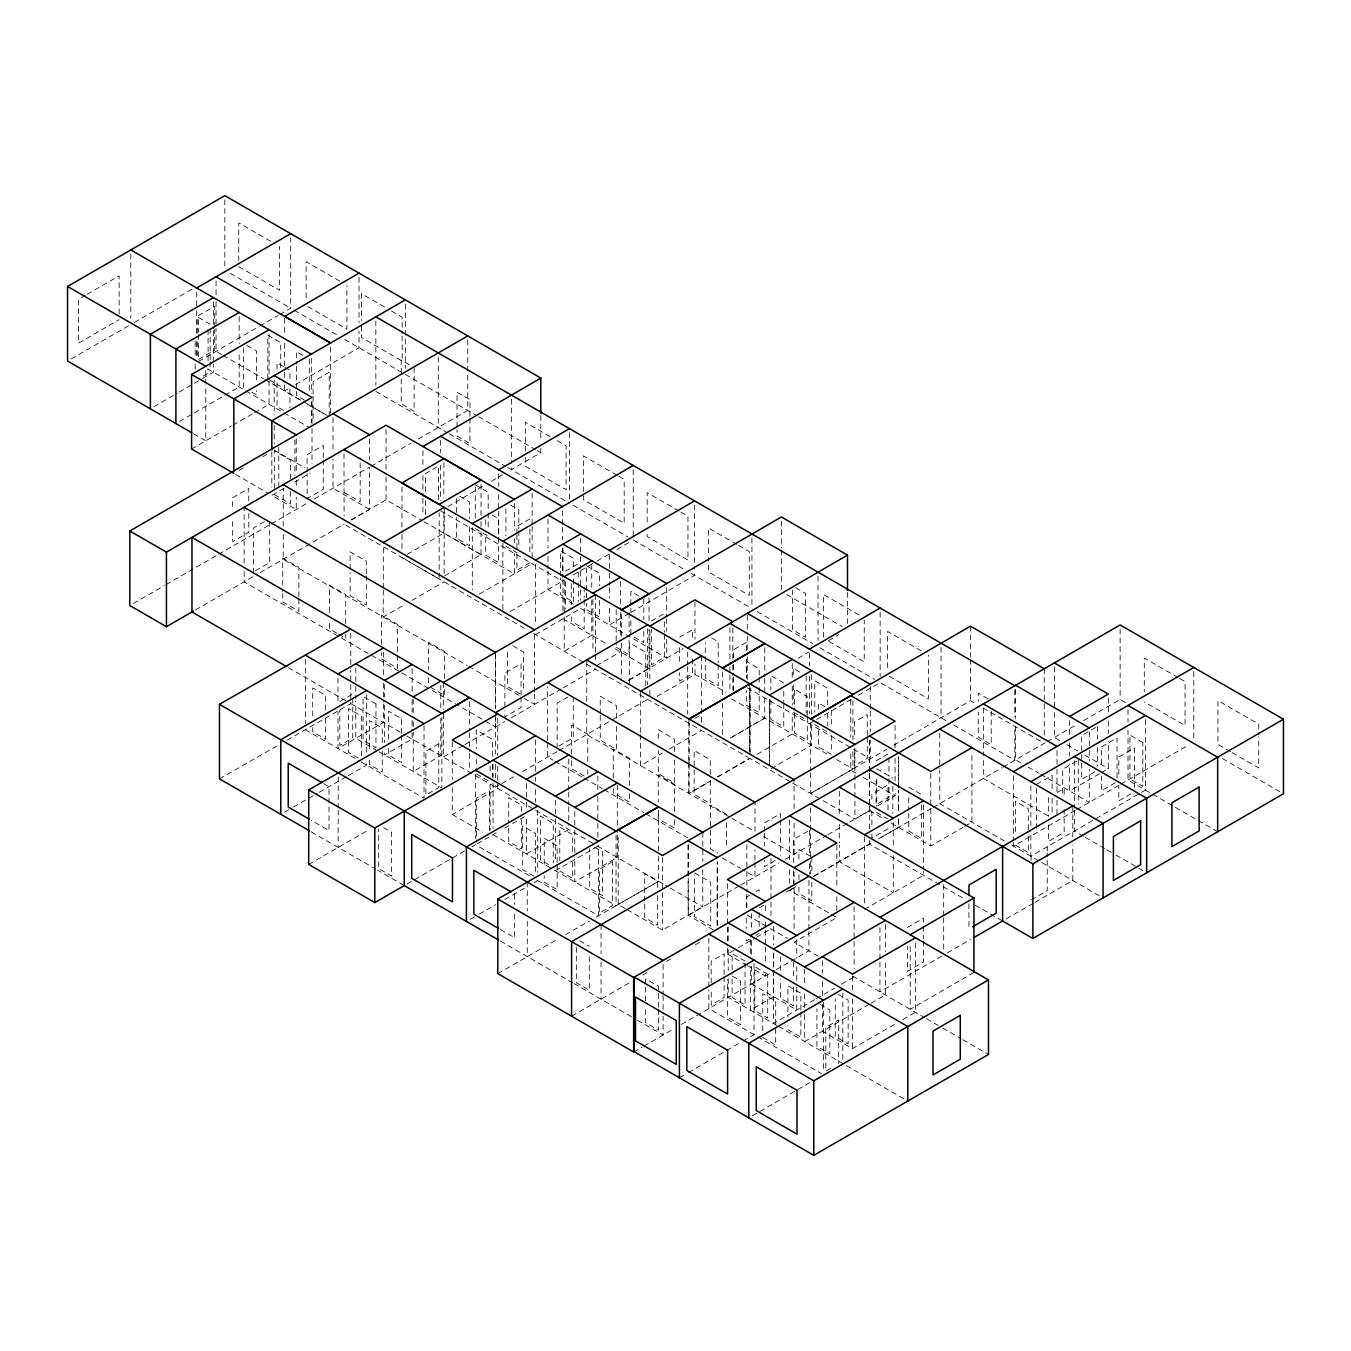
<?xml version="1.0" encoding="UTF-8"?>
<svg xmlns="http://www.w3.org/2000/svg" width="1351" height="1351" viewBox="0 0 1351 1351"><rect width="100%" height="100%" fill="white"/><g stroke="black" fill="none" stroke-linecap="round" stroke-linejoin="round"><path stroke-width="0.75" stroke-dasharray="5 3.75" d="M244.109 571.49L244.109 581.842L495.445 726.956L495.445 718.664M244.109 563.215L244.109 507.3M283.22 534.422L283.22 559.263L467.159 665.469M283.22 526.13L283.22 488.859M383.279 590.117L383.228 617.019L404.726 604.606M383.279 588.04L383.329 544.588M444.124 573.584L444.209 507.368M495.445 654.475L495.445 708.312L495.445 652.398M534.557 694.026L534.557 704.378L521.79 697.015M534.557 691.948L534.557 633.974M547.662 742.594L547.645 757.1L553.116 760.241M547.662 740.534L547.662 686.696M586.756 709.663L586.756 734.522L754.145 831.152M586.756 701.389L586.756 659.963M640.627 734.556L640.627 765.629L662.125 753.216M640.678 732.512L640.678 691.104M688.233 878.066L688.233 915.336L715.355 930.991M688.233 875.988L688.233 844.915M688.841 762.386L688.79 793.425L710.288 781.03M688.841 760.326L688.892 718.935M689.094 764.615L689.061 793.577L710.542 781.182M689.094 762.538L689.145 723.224M701.524 722.194L701.608 655.978M717.178 925.823L717.263 861.685L717.263 925.874M749.687 750.008L749.771 683.792M749.94 752.22L750.025 688.081M754.973 862.31L754.973 876.799L742.256 869.453M754.973 860.232L754.973 849.88M754.989 831.237L754.989 802.241M794.084 823.147L794.084 854.22L763.18 836.37M794.084 808.658L794.084 779.662M849.593 822.168L869.571 810.634L869.571 806.496M869.571 804.419L869.571 773.363M869.571 771.286L869.571 740.23M898.516 819.061L898.499 827.336L878.555 838.853L931.278 808.523M898.516 810.786L898.55 790.099L898.601 810.836M153.98 406.735L177.386 393.107M179.193 392.06L200.792 379.496M202.599 378.449L213.39 372.15L213.39 363.875M300.581 400.132L284.656 390.929L288.287 388.818M295.548 384.596L359.028 347.68L359.028 331.113M284.065 488.235L271.821 495.344L296.257 509.445L296.257 497.033M294.535 482.121L310.274 472.985M447.873 506.574L484.283 485.381M491.409 481.243L502.336 474.893M407.394 554.332L443.905 533.105L481.024 554.636L442.79 576.877M510.104 611.615L564.313 580.069M573.364 574.817L595.149 562.151M596.939 561.104L609.656 553.707M616.9 549.485L629.6 542.106M535.553 634.666L580.66 608.423M629.279 613.371L609.335 624.973L609.335 606.346M631.086 612.324L694.549 575.408L694.549 571.27M628.84 680.127L683.15 648.548M657.076 696.457L694.971 674.419L694.971 664.067M694.921 718.31L702.132 714.105M798.069 658.292L808.962 651.959M764.784 718.073L729.608 738.541L764.767 718.073L764.767 695.292M809.418 723.714L814.856 720.556M816.68 719.509L851.147 699.446M858.392 695.225L880.16 682.576L946.426 720.826M810.651 772.772L810.701 793.51L886.881 749.197M893.855 745.144L970.491 700.696L975.878 703.82M596.348 665.79L620.396 651.857L620.396 645.643M628.468 680.364L649.071 668.424L649.02 629.042M757.033 754.365L792.243 733.931L792.243 713.227M771.168 768.651L811.681 745.144L811.664 722.363M810.651 793.493L852.92 768.955L852.92 748.251M85.451 295.261L78.375 299.365L78.375 343.222L119.141 319.68M87.224 294.248L119.141 275.824L119.141 317.586M71.164 358.927L130.811 324.476M134.441 322.399L192.298 288.996M198.614 359.366L214.758 350.044L214.758 329.171M198.496 361.46L258.159 327.01M259.747 326.098L278.036 315.526M279.775 314.53L290.701 308.231L290.701 237.827M203.241 376.118L208.088 373.332L208.088 369.161M179.514 421.478L239.161 387.028L239.161 351.817M191.589 449.022L231.224 426.139M232.896 425.16L252.84 413.659M254.596 412.646L269.052 404.287L269.052 381.506M239.093 470.368L244.345 467.328M262.651 456.773L269.862 452.602M264.323 521.722L253.566 527.937L253.566 571.794M133.445 603.458L164.282 585.642M166.105 584.595L216.903 555.278M218.71 554.231L269.508 524.897M271.315 523.85L307.606 502.91M314.462 498.941L369.313 467.277M370.917 466.348L411.059 443.179M418.253 439.024L467.75 410.451L467.75 373.163M255.356 570.747L269.71 562.472L269.71 520.709M351.007 520.017L386.048 499.786L422.154 520.642M195.473 609.926L253.515 576.421M260.118 572.621L344.235 524.053M351.48 519.865L369.617 509.395L369.532 467.919M540.822 448.498L540.822 452.636L511.353 469.641L511.353 465.504M529.862 518.885L516.943 526.333L516.943 532.598M411.886 600.469L444.107 581.876M529.862 562.742L516.943 570.19L516.943 553.488M479.318 594.102L532.125 563.62M339.827 701.507L352.746 694.042M565.394 571.27L578.312 563.823M651.452 620.953L664.354 613.489M463.224 745.549L443.314 757.05L443.314 711.504M464.879 744.604L504.886 721.502M511.438 717.719L561.408 688.875M563.198 687.845L595.436 669.235M567.876 696.981L557.119 703.179L557.119 747.035M679.637 637.233L692.556 629.769L692.556 640.222M308.72 864.42L369.228 829.615M558.909 746.005L573.246 737.714L573.246 695.951M513.633 776.741L495.513 787.194L495.513 780.979M522.482 771.624L557.085 751.646M558.892 750.599L647.636 699.379M828.416 640.695L838.819 634.683M669.235 749.045L701.507 730.469M568.754 829.48L526.383 853.95L526.383 816.68M717.449 776.893L749.67 758.283L791.433 782.381M717.702 777.045L749.94 758.435M497.81 973.598L558.335 938.776M876.056 760.849L888.958 753.402M807.712 831.304L793.375 839.579L793.375 862.563M775.204 860.519L764.446 866.734L764.446 860.469M627.05 909.595L662.48 930.062L702.723 906.825M792.716 783.141L854.963 819.078L870.584 809.908M877.576 805.871L895.071 795.773L895.071 789.558M739.014 886.02L688.233 915.336L688.115 877.981M740.601 885.108L778.902 862.985M785.201 859.354L826.322 835.61M827.859 834.715L847.803 823.198M749.484 895.291L746.242 897.148L746.242 907.585M755.935 891.559L759.161 889.701L759.161 893.872M888.012 828.788L871.868 838.11L871.868 833.939M793.324 888.063L786.062 892.251L789.659 890.292L829.582 913.344M813.268 876.546L871.294 843.041M571.591 1016.188L632.032 981.299M642.806 975.067L650.27 970.761M666.415 961.439L673.676 957.251M695.478 944.67L702.74 940.482M759.363 907.788L764.7 904.697M791.399 889.279L796.651 886.256M814.214 876.107L869.554 844.172L964.867 899.192M933.102 807.476L1002.104 767.638M1003.067 767.081L1045.556 742.56M1047.312 741.53L1076.274 724.812M1083.586 720.59L1120.131 699.497L1125.518 702.604M1095.61 727.53L1081.712 735.552L1081.712 779.392L1095.61 771.37M749.484 939.148L746.242 941.005L746.242 936.834M755.935 935.416L759.161 933.558M727.412 947.862L727.412 954.076L736.498 948.824M738.305 947.777L754.652 938.337M756.476 937.29L770.999 928.914M1036.47 784.407L1052.091 775.39L1052.091 789.997M1076.578 761.255L1062.68 769.276L1062.68 796.414M891.272 823.164L930.788 845.979L962.993 827.386M964.783 826.339L971.943 822.219L971.943 751.798M1057.225 792.53L1064.166 788.528L1064.166 796.887M864.606 909.341L923.527 875.33L923.527 871.192M1099.528 773.718L1069.587 790.994L1069.587 764.075M1101.285 772.704L1108.327 768.635L1108.327 741.716M633.636 1052.007L642.299 1047.008M644.039 1046.012L674.267 1028.55M681.36 1024.463L774.427 970.727M776.234 969.68L789.204 962.182M791.01 961.152L808.928 950.8L808.928 930.096M1115.301 782.753L1101.403 790.774L1101.403 776.149M1075.261 810.448L1013.419 846.165L1013.419 842.011M1076.73 809.604L1118.932 785.252M1120.739 784.205L1188.39 745.144M1130.99 793.814L1118.831 800.822L1118.831 786.214M907.382 927.512L923.527 918.19L923.527 924.456M679.401 1077.777L686.68 1073.572M688.503 1072.508L724.913 1051.5M726.737 1050.436L741.311 1042.026M743.118 1040.979L754.044 1034.68L754.044 962.199M814.687 999.656L773.414 1023.484L773.414 973.801M816.46 998.642L834.411 988.273M841.572 984.153L854.119 976.891M1031.1 899.935L1047.228 890.63L1047.228 853.038M941.883 956.052L879.94 991.803L879.94 960.747M947.271 952.945L970.474 939.536M1006.208 918.916L1033.211 903.312M1035.018 902.282L1072.812 880.447L1072.812 845.253M869.217 1004.249L804.656 1041.537L804.656 1014.601M870.973 1003.236L885.361 994.944L885.361 959.734M973.953 972.467L910.202 1009.281L910.202 945.092M822.404 1004.35L822.404 1031.286L852.498 1048.646L895.662 1023.737M902.856 1019.583L915.454 1012.304L915.454 941.9M830.629 1068.405L825.799 1071.208L825.799 1027.351L838.701 1019.887L838.701 1063.744M752.423 1115.757L810.701 1082.1M555.379 870.686L597.868 846.283M554.552 870.213L616.039 905.71L658.528 881.308L658.528 856.466M219.47 778.868L277.918 745.38M287.054 740.145L350.77 703.635L350.77 670.501M284.453 812.187L291.765 807.999M293.589 806.952L317.333 793.358M319.157 792.311L346.565 776.605M348.389 775.558L366.661 765.088L366.661 760.951M452.281 787.599L452.281 814.518L497.742 788.477L497.742 765.696M464.575 851.012L404.27 885.58L377.469 870.095M471.854 846.841L475.552 844.73L530.386 876.377M477.291 843.733L491.291 835.712M491.95 835.323L497.404 832.199M504.666 828.045L511.945 823.874M512.536 823.536L526.721 815.413M470.064 919.355L477.376 915.167M479.2 914.12L495.648 904.697M504.784 899.462L526.721 886.881M534.033 882.693L537.681 880.599M565.461 934.706L589.408 920.977M596.365 916.991L658.579 881.342M1177.988 677.493L1144.297 658.055L1144.297 691.459M1179.761 678.523L1185.063 681.596L1185.063 725.436L1144.297 701.912M1230.373 751.595L1217.96 744.435L1217.96 700.578L1258.744 724.119L1258.744 734.556M1232.146 752.625L1258.744 767.976L1258.744 736.65M1222.486 758.587L1279.87 791.72M270.69 241.272L238.789 222.847L238.789 260.439M339.81 281.177L306.12 261.722L306.12 301.408M384.444 306.947L361.392 293.64L361.392 320.795M391.537 311.034L402.176 317.181L402.176 333.883M550.127 436.626L525.319 422.289L525.319 451.521M557.22 440.713L566.086 445.83L566.086 489.687L525.319 466.146L525.319 453.615M617.103 475.282L583.412 455.844L583.412 491.342M618.876 476.312L624.179 479.385L624.179 523.225L583.412 499.701L583.412 493.436M679.08 511.066L647.163 492.642L647.163 523.968M680.853 512.097L687.946 516.183L687.946 560.04L647.163 536.499L647.163 532.328M736.869 544.436L708.498 528.055L708.498 555.21M738.642 545.449L749.281 551.596L749.281 595.453L708.498 571.912L708.498 557.288M858.915 614.908L823.468 594.44L823.468 638.28M921.281 650.912L887.607 631.457L887.607 671.143M409.302 364.669L401.23 360.025L401.23 376.726M795.671 587.753L805.365 593.342L805.365 637.182L792.446 629.735L792.446 590.066M987.969 698.754L978.276 693.164L978.276 701.524M238.789 266.704L279.556 290.245L279.556 246.389M307.893 306.609L346.903 329.12L346.903 285.264M1059.758 740.584L1054.354 737.477L1054.354 710.542M1066.952 744.739L1077.743 750.97M1084.937 755.125L1108.327 768.635M1217.673 831.76L1128.017 780L1128.017 730.3M230.177 273.29L290.701 308.231M294.298 310.308L337.446 335.217M344.64 339.371L403.51 373.383M405.317 374.396L476.886 415.72M478.71 416.767L535.334 449.461M537.174 450.525L540.822 452.636M786.755 594.626L842.129 626.594M983.089 707.975L1042.465 742.256M828.788 641.353L864.235 661.821L864.235 620.058M889.38 676.327L928.373 698.855L928.373 654.999M1021.018 762.943L1015.614 759.836L1015.614 726.703M1028.195 767.098L1039.003 773.329M1040.777 774.359L1089.278 802.359L1089.278 769.226M375.848 391.402L447.417 432.725M449.241 433.772L505.882 466.483M507.706 467.53L569.463 503.18M573.111 505.291L627.759 536.837M633.214 539.995L683.724 569.159M690.952 573.331L750.143 607.494M757.286 611.631L812.66 643.6M819.854 647.754L874.688 679.401M953.62 724.98L1014.804 760.309L1014.804 727.176M302.86 355.397L296.393 351.665L296.393 364.196M210.165 324.24L197.263 316.793L197.263 333.494M246.878 345.451L256.572 351.04L256.572 382.367M283.49 366.577L277.039 362.845L277.039 369.11M285.095 367.506L289.941 370.309L289.941 380.746M475.265 484.756L488.184 492.22L488.184 510.999M510.729 505.223L518.801 509.884L518.801 528.68M799.691 672.055L793.24 668.34L793.24 676.682M1048.021 815.818L983.342 778.463L983.342 757.759M1083.451 836.269L1074.433 831.068L1074.433 810.347M1085.258 837.316L1105.118 848.783M1106.925 849.83L1114.153 854.001M1115.96 855.048L1143.047 870.686M269.423 379.952L280.721 386.47M304.465 400.183L296.393 395.522L296.393 391.351M221.513 354.469L216.059 351.328L216.059 328.546M223.27 355.499L263.361 378.635M264.796 379.462L301.56 400.69M303.384 401.737L325.203 414.352M586.587 565.799L599.489 573.246L599.489 585.777M638.955 596.027L630.883 591.366L630.883 605.991M711.724 638.044L718.192 641.776L718.192 662.665M783.766 682.998L770.864 675.534L770.864 690.158M824.87 706.725L818.419 702.993L818.419 715.523M459.847 496.357L469.54 501.947L469.54 518.649M492.169 515.018L498.62 518.75L498.62 535.452M251.725 392.094L256.572 394.88L256.572 390.709M283.49 410.434L277.039 406.702L277.039 379.563M207.598 368.806L244.43 390.067M245.798 390.861L282.19 411.869M284.014 412.933L309.531 427.659M475.265 528.613L488.184 536.06M505.899 546.294L517.197 552.812M793.24 712.18L798.086 714.983M799.691 715.912L804.537 718.715M814.788 724.626L827.707 732.09M440.612 510.796L562.472 581.15M747.272 687.845L870.28 758.857L870.28 740.213M1015.395 845.101L1028.314 852.565L1028.314 831.676M1004.435 840.981L939.756 803.625L939.756 770.492M1011.578 845.084L1101.301 896.895M876.715 768.719L892.842 778.041M908.767 787.211L921.669 794.675M634.109 637.098L643.802 642.688L643.802 630.157M573.415 604.235L547.999 589.56L547.999 570.933M580.474 608.305L666.719 658.106L666.719 639.462M694.971 674.419L725.605 692.1M831.321 754.297L818.419 746.85L818.419 728.054M731.651 698.957L829.598 755.496M836.641 759.566L852.92 768.955M423.961 521.689L514.359 573.871L514.359 553.167M856.095 773.262L850.775 770.205L850.775 751.561M863.188 777.365L895.071 795.773M616.191 647.23L629.093 654.695L629.093 640.07M274.185 450.119L304.819 467.801M562.979 618.707L607.866 644.63M614.958 648.733L649.071 668.424M344.049 492.423L360.177 501.745L360.177 457.888M369.617 509.395L333.005 488.235L333.005 459.256M876.715 812.576L887.472 818.774M869.453 810.566L884.027 818.993M193.48 433.705L205.791 440.814L205.791 384.9M345.805 525.117L526.485 629.431M533.442 633.45L748.268 757.472M274.304 494.584L290.448 503.906L290.448 491.376M235.631 474.454L268.207 493.25M975.27 905.204L1002.611 920.994M512.806 645.778L523.58 651.993L523.58 691.661M810.228 856.129L798.931 849.61L798.931 862.141M519.983 693.772L507.436 686.528L507.436 648.936M726.635 814.383L710.491 805.061L710.491 848.918L717.668 853.055M468.915 666.482L519.983 695.968M831.405 914.391L836.843 917.549L794.084 942.238L817.963 956.018M336.737 633.129L329.56 628.992L329.56 620.633M338.527 634.159L345.704 638.314L345.704 634.126M430.277 687.135L444.614 695.41L444.614 687.068M584.206 775.998L571.642 768.753L571.642 760.41M554.923 761.305L582.213 777.045M584.02 778.092L602.208 788.596M604.032 789.643L644.039 812.745M645.862 813.792L687.693 837.941M722.245 857.902L740.432 868.389M694.6 872.966L710.744 882.287L710.744 926.127L694.6 916.805L694.6 875.043M746.883 914.982L767.554 926.921M770.475 928.61L787.245 938.286M852.532 975.979L924.574 1017.573M926.414 1018.637L941.005 1027.064M942.846 1028.128L961.101 1038.666M962.925 1039.713L988.493 1054.472M476.261 773.887L488.809 781.131M288.506 667.681L348.609 702.385M350.416 703.432L405.064 734.978M406.735 735.94L533.713 809.249M535.52 810.296L595.538 844.949M597.362 845.996L668.289 886.948M670.113 887.995L702.841 906.893L702.723 869.554M594.558 847.263L602.63 851.924L602.63 895.781L589.728 888.333L589.728 848.648M838.447 994.488L848.141 1000.095L848.141 1043.935L835.222 1036.487L835.222 998.896M745.043 961.068L732.124 953.603L732.124 974.493M820.141 1004.418L829.835 1010.024L829.835 1053.864L816.916 1046.417L816.916 1008.825M377.385 750.784L355.803 738.322L355.803 701.051M379.107 751.781L441.861 788.005L441.861 717.601M727.412 954.076L745.482 964.496M747.289 965.543L765.341 975.962L765.341 971.825M548.438 864.488L540.366 859.827L540.366 815.97L553.268 823.435L553.268 863.103M559.787 871.04L572.689 878.488L572.689 859.692M625.277 908.581L618.201 904.478L618.201 834.074M493.047 834.698L551.748 868.592M358.285 758.063L348.609 752.473L348.609 708.616L361.511 716.064L361.511 755.749M305.326 729.675L359.501 760.951M361.241 761.964L424.028 798.221L424.028 725.74M452.281 814.518L482.915 832.216M732.411 976.131L740.483 980.792L740.483 1024.649L727.564 1017.185L727.564 979.61M533.966 876.259L522.668 869.74L522.668 825.883L535.587 833.347L535.587 873.016M537.056 880.227L598.544 915.742L598.544 845.338M776.893 1025.493L728.223 997.393L728.223 978.766M778.632 1026.49L844.459 1064.504M846.266 1065.551L907.788 1101.065M323.683 783.648L329.002 786.721L329.002 830.561L311.27 820.327M762.791 1037.517L775.694 1044.982L775.694 1026.186M754.331 1034.832L708.853 1008.589L708.853 989.945M757.708 1036.791L821.628 1073.69M383.532 827.555L391.604 832.216L391.604 876.073L378.702 868.609L378.702 828.94M579.562 940.735L589.256 946.325M500.427 929.539L514.613 937.729L514.613 912.668M311.27 831.878L375.696 869.065M500.427 941.09L572.25 982.565M574.057 983.596L635.713 1019.194M637.554 1020.258L663.088 1035.001L663.088 1016.374M307.656 404.219L328.884 416.48M402.007 557.473L439.143 579.005L439.143 512.738M1193.794 671.616L1193.794 739.96M1145.445 719.644L1145.445 790.065L1030.847 856.213L1030.847 833.449M1134.452 787.633L1134.452 747.947L1118.831 756.982L1118.831 777.855M1128.017 709.596L1128.017 722.008M1120.131 629.093L1120.131 699.497M1117.041 777.568L1117.041 737.882L1101.403 746.917L1101.403 767.79M1108.327 698.231L1108.327 712.72M1108.327 720.995L1108.327 733.424M1097.35 726.517L1097.35 739.048M1097.35 747.407L1097.35 766.203M1089.278 731.955L1089.278 748.522M1089.278 750.599L1089.278 760.951M1078.301 760.241L1078.301 804.098M1074.433 760.647L1074.433 808.286M1072.812 805.905L1072.812 836.961M1069.587 720.59L1069.587 735.079M1069.587 743.371L1069.587 755.783M1064.166 809.418L1064.166 832.385L1048.545 841.403L1048.545 824.701M1057.006 750.599L1057.006 767.165M1057.006 769.226L1057.006 792.007M1057.006 800.299L1057.006 816.865M1054.354 667.056L1054.354 708.481M1052.091 798.357L1052.091 812.964M1048.545 797.546L1048.545 816.342M1047.228 846.773L1047.228 850.944M1044.272 668.745L1044.272 737.089M1036.47 788.579L1036.47 828.264M1031.1 856.095L1031.1 860.266M1030.847 785.809L1030.847 831.372M1028.314 829.598L1028.314 808.709L1015.395 801.261L1015.395 834.665M1015.614 689.432L1015.614 718.411M1014.804 689.888L1014.804 716.824M1013.419 775.761L1013.419 839.95M991.195 711.065L991.195 744.469L978.276 737.021L978.276 711.96M983.342 708.059L983.342 755.699M970.491 626.155L970.491 657.211M970.491 659.288L970.491 700.696M968.937 903.819L968.937 928.88M943.69 884.601L943.69 915.657M943.69 917.734L943.69 950.868M941.022 647.298L941.022 717.702M939.756 733.221L939.756 768.432M930.788 773.498L930.788 806.631M930.788 808.709L930.788 845.979M923.527 804.926L923.527 869.115M923.527 926.55L923.527 939.08M923.527 941.174L923.527 962.047L907.382 971.369L907.382 946.308M921.669 805.112L921.669 838.532L908.767 831.068L908.767 812.272M908.767 797.664L908.767 810.195M898.601 819.111L898.601 827.403M895.071 725.369L895.071 748.15M895.071 758.502L895.071 781.283M893.264 822.387L893.264 847.246M893.264 855.521L893.264 892.808L839.292 861.634L839.292 845.067M892.842 786.383L892.842 813.538M888.958 757.573L888.958 776.369M888.958 778.463L888.958 797.242L876.056 804.706L876.056 777.551M888.012 810.009L888.012 784.948L871.868 794.253L871.868 802.612M885.361 924.523L885.361 951.442M880.16 612.155L880.16 676.361M879.94 927.613L879.94 958.67M876.715 779.155L876.715 806.311M871.868 810.972L871.868 825.579M870.28 686.376L870.28 709.157M870.28 711.234L870.28 731.938M869.453 740.162L869.453 771.218M869.453 773.296L869.554 804.824M869.453 806.429L869.554 829.666M869.554 840.018L869.554 844.172M867.291 735.417L867.291 714.544L854.372 721.991L854.372 738.71M867.291 737.511L867.291 758.401L854.372 765.848L854.372 749.146M864.606 836.86L864.606 905.204M854.845 748.589L854.963 819.078M854.119 906.487L854.119 939.62M854.119 941.698L854.119 968.616M852.92 700.629L852.92 739.976M852.498 976.182L852.498 990.671M852.498 998.946L852.498 1048.646M850.775 699.784L850.775 737.072M847.482 592.413L847.482 623.47M842.821 993.154L842.821 1061.498M839.292 791.23L839.292 816.088M839.292 824.363L839.292 843.007M836.843 845.067L836.843 888.553M836.843 896.828L836.843 913.394M831.321 710.457L831.321 727.159M831.321 735.518L831.321 752.22M827.707 704.935L827.707 688.233L814.788 680.769L814.788 712.095M827.707 713.294L827.707 725.825M823.451 1002.273L823.451 1070.6M822.404 960.865L822.404 973.294M822.404 981.586L822.404 996.075M818.03 576.286L818.03 640.475M811.664 674.74L811.681 714.088M811.85 857.058L811.85 873.759M811.85 882.119L811.85 900.914L798.931 893.467L798.931 885.108M810.651 723.072L810.701 770.729M810.634 807.78L810.634 859.54M810.634 861.617L810.634 874.029M809.418 653.31L809.418 665.739M809.418 676.091L809.418 713.362M809.502 830.274L809.502 855.318M809.502 863.677L809.502 874.114M808.928 880.396L808.928 928.036M807.29 715.371L807.29 696.576L794.371 689.111L794.371 710.001M807.29 717.449L807.29 740.432L794.371 732.968L794.371 712.095M806.159 675.787L806.159 713.379M804.656 969.055L804.656 985.622M804.656 993.897L804.656 1012.541M800.856 1009.991L800.856 993.289L787.937 985.842L787.937 1017.151M800.856 1012.085L800.856 1037.146L787.937 1029.682L787.937 1025.51M798.931 874.671L798.931 883.014M796.769 939.604L796.769 958.247M796.769 966.522L796.769 985.166M796.769 987.226L796.769 1010.008L751.578 983.916L751.578 965.289M794.084 871.834L794.084 886.324M794.084 888.401L794.084 929.809M793.375 870.905L793.375 883.436M793.594 962.064L793.594 978.783M793.594 987.125L793.594 1005.921L780.675 998.473L780.675 979.678M793.24 685.041L793.24 703.837M792.243 663.527L792.243 678.016M792.243 686.308L792.243 704.952M789.659 819.888L789.659 861.296M789.659 869.588L789.659 884.078M783.766 691.357L783.766 701.794M783.766 703.871L783.766 726.855L770.864 719.391L770.864 698.518M781.385 521.114L781.385 548.033M781.385 550.11L781.385 589.458M780.675 956.711L780.675 971.318M780.574 817.743L780.574 813.572L764.446 822.877L764.446 831.237M780.574 819.837L780.574 855.335M775.694 1024.092L775.694 1001.125L762.791 993.677L762.791 1035.44M773.684 926.279L773.684 944.923M773.684 953.198L773.684 996.683L750.329 1010.16L750.329 966.674M773.414 953.08L773.414 971.724M770.999 858.51L770.999 899.918M770.999 901.995L770.999 916.485M765.341 905.558L765.341 913.85M765.341 922.125L765.341 928.34M765.341 930.417L765.341 944.906M765.341 946.983L765.341 963.55M764.767 647.669L764.784 676.665M764.767 678.726L764.784 693.232M764.446 833.331L764.446 845.861M759.211 675.078L759.211 668.813L746.309 661.365L746.309 678.067M759.211 677.172L759.211 685.531M759.211 687.608L759.211 712.669L746.309 705.222L746.309 690.597M759.161 912.668L759.161 927.293M751.933 538.12L751.933 606.464M751.578 913.512L751.578 930.079M751.578 940.431L751.578 954.921M750.329 939.756L750.329 954.262M749.974 688.047L749.974 752.254M747.272 615.364L747.272 634.007M747.272 636.068L747.272 654.711M747.272 656.789L747.272 679.57M746.883 844.578L746.883 869.436M746.883 871.496L746.883 892.2M746.883 894.278L746.883 908.767M746.411 650.658L746.411 642.299L733.509 649.747L733.509 662.277M746.411 659.001L746.411 677.797M746.242 918.038L746.242 928.475M745.043 963.145L745.043 1004.908L732.124 997.46L732.124 976.57M733.509 664.371L733.509 674.808M733.509 676.902L733.509 693.603M732.816 627.928L732.816 663.138M732.816 665.199L732.816 675.551M732.816 677.628L732.816 690.057M729.912 627.539L729.912 664.81M729.912 666.887L729.912 673.102M729.912 675.162L729.912 689.669M728.223 926.989L728.223 941.495M728.223 949.77L728.223 970.474M727.412 883.655L727.412 925.08M727.412 927.141L727.412 945.784M726.635 822.742L726.635 847.803M724.102 974.611L724.102 953.738L711.2 961.186L711.2 986.247M724.102 976.705L724.102 997.578L711.2 1005.043L711.2 988.341M722.515 672.19L722.565 695.005M722.515 703.246L722.565 738.49M718.192 664.743L718.192 685.632L705.273 678.168L705.273 642.671M710.271 774.393L710.271 759.786L694.144 750.464L694.144 794.32L710.271 803.642L710.271 776.487M708.853 938.168L708.853 987.868M702.841 832.351L702.841 861.347M694.971 601.938L694.971 639.209M694.549 505.004L694.549 569.193M692.556 659.001L692.556 673.625L679.637 681.073L679.637 672.73M688.115 844.848L688.115 875.921M687.693 652.094L687.693 664.523M687.693 666.583L687.693 714.223M679.637 647.669L679.637 664.371M674.453 751.629L674.453 739.098L658.309 729.776L658.309 742.307M674.453 759.971L674.453 782.955L658.309 773.633L658.309 750.666M674.369 811.36L674.369 784.205L658.224 774.9L658.224 802.038M674.369 819.719L674.369 828.062L658.224 818.74L658.224 810.397M666.719 587.702L666.719 616.681M666.719 618.758L666.719 631.187M664.354 621.848L664.354 632.285M664.354 634.379L664.354 657.346L651.452 664.81L651.452 629.296M663.088 964.597L663.088 993.593M663.088 995.653L663.088 1014.297M662.48 857.581L662.48 930.062M658.528 810.904L658.579 854.423M658.461 1007.17L658.461 986.281L645.558 978.833L645.558 985.099M658.461 1009.265L658.461 1030.138L645.558 1022.69L645.558 1005.971M657.633 887.472L657.633 881.207L644.714 873.759L644.714 900.897M657.633 895.831L657.633 925.063L644.714 917.599L644.714 902.992M649.848 630.241L649.848 682.019M649.848 690.293L649.848 696.508M649.02 597.986L649.071 620.801M647.636 628.958L647.636 684.873M645.795 685.683L645.795 652.263L629.65 642.941L629.65 684.704M645.558 987.193L645.558 1003.894M643.802 598.831L643.802 619.704M633.214 469.591L633.214 537.918M630.883 608.085L630.883 612.256M630.883 620.616L630.883 635.223M629.363 785.387L629.363 758.232L613.236 748.91L613.236 778.142M629.363 793.729L629.363 802.089L613.236 792.767L613.236 788.596M629.093 612.932L629.093 631.728M621.612 613.928L621.612 640.864M621.612 642.924L621.612 678.134M620.396 581.454L620.396 610.449M620.396 612.51L620.396 637.368M617.289 785.015L617.289 832.655M617.289 834.715L617.289 857.497L574.8 881.899L574.8 857.058M616.394 718.107L616.394 705.577L600.249 696.255L600.249 712.973M616.394 726.466L616.394 749.433L600.249 740.112L600.249 715.051M616.191 609.656L616.191 645.153M616.039 835.306L616.039 905.71M609.335 554.569L609.335 571.135M609.335 573.212L609.335 585.625M609.335 587.702L609.335 598.054M601.043 924.641L601.043 953.62M601.043 961.912L601.043 999.183M599.489 600.401L599.489 617.103L586.587 609.656L586.587 603.39M597.868 775.879L597.868 794.523M597.868 796.583L597.868 821.442M597.868 823.502L597.868 842.146M595.436 594.676L595.436 652.668M595.436 654.728L595.436 660.943M592.92 599.439L592.92 651.216M591.755 564.921L591.755 589.762M591.755 600.114L591.755 635.325L564.228 651.216L564.228 613.945M589.256 956.761L589.256 990.182L576.337 982.717L576.337 947.22M587.786 761.373L587.786 734.218L571.642 724.913L571.642 758.316M587.786 769.715L587.786 773.903M586.587 567.876L586.587 590.86M586.587 592.937L586.587 601.296M584.189 587.01L584.189 597.446M584.189 599.523L584.189 628.772L571.27 621.308L571.27 612.966M580.66 538.019L580.66 554.585M580.66 556.663L580.66 569.075M580.66 571.152L580.66 587.719M580.66 589.796L580.66 600.148M578.312 572.165L578.312 580.525M578.312 582.619L578.312 601.398M574.8 811.495L574.8 828.062M574.8 830.139L574.8 854.98M573.466 566.576L573.466 558.216L560.547 550.769L560.547 575.83M573.466 579.106L573.466 602.073L560.547 594.626L560.547 577.907M572.689 851.35L572.689 834.631L559.787 827.184L559.787 860.587M571.27 583.716L571.27 604.606M569.463 432.776L569.463 499.043M568.754 759.076L568.754 790.132M568.754 792.21L568.754 804.639M568.754 806.699L568.754 825.343M565.394 581.707L565.394 608.862M564.228 580.812L564.228 611.868M562.979 548.303L562.979 577.299M562.979 579.376L562.979 614.57M562.472 510.746L562.472 525.235M562.472 527.312L562.472 539.725M562.472 548.016L562.472 577.012M557.152 862.512L557.152 845.794L544.25 838.346L544.25 867.578M557.152 864.589L557.152 889.65L544.25 882.203L544.25 875.938M555.379 800.282L555.379 816.848M555.379 818.926L555.379 862.411M547.999 519.156L547.999 548.151M547.999 556.426L547.999 568.855M540.822 415.365L540.822 440.206M537.681 810.195L537.681 872.324M535.553 564.262L535.553 624.314M535.57 739.926L535.57 775.119M535.57 777.197L535.57 781.334M535.57 789.626L535.57 802.038M532.125 493.216L532.125 524.272M532.125 526.35L532.125 559.483M529.862 529.322L529.862 552.289M527.262 882.034L527.262 911.03M527.262 921.382L527.262 956.592M526.383 783.546L526.383 800.113M526.383 802.173L526.383 808.388M521.655 811.444L521.655 805.179L508.753 797.715L508.753 822.776M521.655 819.787L521.655 849.036L508.753 841.572L508.753 824.87M521.047 695.056L521.047 663.729L504.902 673.051L504.902 708.549M521.047 697.133L521.047 707.569L504.902 716.891L504.902 710.626M518.801 530.774L518.801 547.476M516.943 534.692L516.943 551.394M514.613 893.872L514.613 904.326M514.359 503.467L514.359 530.386M514.359 538.677L514.359 542.815M511.353 399.237L511.353 463.427M505.899 508.702L505.899 535.84M502.893 543.322L502.893 611.665M498.722 473.931L498.722 486.36M498.722 494.635L498.722 509.141M498.722 511.202L498.722 540.197M498.62 537.529L498.62 562.59L485.718 555.143L485.718 536.347M497.742 718.073L497.742 755.344M495.513 714.713L495.513 754.061M495.513 764.413L495.513 778.919M493.047 764.294L493.047 780.861M493.047 782.938L493.047 828.484M492.406 756.07L492.406 739.352L476.261 730.047L476.261 748.826M492.406 764.413L492.406 776.943M490.126 765.966L490.126 774.241M490.126 784.61L490.126 830.156M489.366 830.443L489.366 790.774L476.464 798.221L476.464 842.078M488.184 513.093L488.184 529.795M485.718 519.645L485.718 525.911M481.024 484.215L481.024 519.426M481.024 521.503L481.024 529.778M481.024 531.855L481.024 554.636M476.261 759.279L476.261 771.809M475.552 774.326L475.552 838.515M475.265 486.85L475.265 518.176M472.31 527.751L472.31 589.863M469.945 416.378L469.945 399.676L457.026 392.229L457.026 427.727M469.945 418.472L469.945 443.533L457.026 436.086L457.026 429.821M469.54 527.008L469.54 545.804L456.621 538.34L456.621 517.467M469.489 701.76L469.489 730.756M469.489 732.833L469.489 751.46M469.489 753.537L469.489 768.027M467.75 340.03L467.75 371.103M456.621 498.671L456.621 515.373M452.281 742.037L452.281 779.324M444.614 678.709L444.614 651.57L428.47 642.249L428.47 669.387M443.905 462.701L443.82 497.945M443.905 512.401L443.82 533.155M443.314 682.508L443.314 709.427M440.798 685.193L440.798 710.052M440.798 718.327L440.798 755.614L413.22 771.472L413.22 732.124M440.612 440.392L440.612 452.805M440.612 465.234L440.612 500.444M438.416 499.498L438.416 466.095L425.514 473.542L425.514 492.338M438.281 357.052L438.281 427.456M428.47 677.746L428.47 686.105M425.514 500.697L425.514 517.399M422.931 450.677L422.931 467.243M422.931 475.518L422.931 496.239M422.931 498.299L422.931 514.866M414.149 367.472L414.149 411.329L401.23 403.865L401.23 378.804M413.22 698.991L413.22 713.48M413.22 721.772L413.22 730.047M412.106 668.644L412.106 691.408M412.106 699.7L412.106 712.129M412.106 720.404L412.106 730.756M412.106 732.833L412.106 739.048L384.579 754.939L384.579 750.784M405.317 303.992L405.3 368.198M402.176 335.977L402.176 361.038L361.392 337.497L361.392 322.872M402.007 487.069L401.939 532.666M402.007 534.692L401.939 551.309M401.534 733.289L401.534 718.681L388.632 711.217L388.632 744.637M401.534 735.383L401.534 762.538L388.632 755.074L388.632 746.715M386.048 429.382L386.048 474.944M386.048 477.004L386.048 499.786M384.579 684.518L384.579 696.947M384.579 705.239L384.579 742.51M383.431 652.077L383.431 674.858M383.431 683.15L383.431 701.777M383.431 703.854L383.431 722.498L337.986 748.538L337.986 711.268M382.249 742.662L382.249 728.037L369.33 720.59L369.33 751.916M382.249 751.004L382.249 771.894L369.33 764.446L369.33 760.258M381.489 644.343L381.489 615.11L397.633 624.432L397.633 668.289L381.489 658.967L381.489 652.702M375.848 320.998L375.848 385.204M369.532 438.923L369.617 459.695M366.661 694.684L366.661 752.659M366.29 573.719L366.29 561.189L350.145 551.867L350.145 570.662M366.29 575.796L366.29 605.045L350.145 595.723L350.145 572.756M359.028 277.259L359.028 322.821M355.803 667.918L355.803 684.484M355.803 686.544L355.803 698.974M352.746 698.231L352.746 737.899L339.827 745.347L339.827 709.849M350.77 633.231L350.77 668.424M345.704 623.689L345.704 594.457L329.56 585.135L329.56 612.29M343.998 453.666L344.1 515.846M337.986 678.134L337.986 702.976M338.172 777.011L338.172 808.067M338.172 810.144L338.172 847.415M333.005 417.831L333.005 450.964M330.674 347.089L330.64 415.433M329.222 416.142L329.222 372.285L313.094 381.607L313.094 394.137M325.642 709.984L325.642 695.36L312.723 687.912L312.723 717.145M325.642 718.327L325.642 739.217L312.723 731.752L312.723 725.487M323.261 457.938L323.261 445.408L307.116 454.73L307.116 471.431M323.261 460.032L323.261 489.265L307.116 498.587L307.116 473.525M313.094 396.215L313.094 421.276M312.013 401.551L312.013 426.409M312.013 428.47L312.013 463.68M311.304 358.268L311.304 393.479M311.304 401.754L311.304 422.475M309.311 359.13L309.311 392.533M305.326 659.271L305.326 723.46M298.892 596.669L298.892 567.437L282.747 558.115L282.747 591.518M298.892 598.746L298.892 611.277L282.747 601.972L282.747 593.613M296.393 366.29L296.393 389.257M296.257 439.041L296.257 472.175M296.257 480.466L296.257 488.741M294.923 439.97L294.923 475.468M290.448 478.845L290.448 460.049L274.304 450.744L274.304 490.413M289.941 389.105L289.941 407.901M284.656 318.448L284.656 335.014M284.656 343.306L284.656 370.225M284.656 372.302L284.656 382.654M284.656 384.714L284.656 390.929M280.721 367.675L280.721 342.614L267.819 335.166L267.819 379.023M278.779 447.198L278.779 486.867M274.185 379.699L274.185 414.909M274.185 425.261L274.185 443.905M271.821 451.859L271.821 487.069M269.052 333.883L269.052 379.445M248.787 500.934L248.787 488.403L232.642 497.725L232.642 510.256M248.787 513.464L248.787 532.26L232.642 541.582L232.642 518.615M243.653 347.764L243.653 387.433M239.161 316.624L239.161 343.542M224.84 199.796L224.84 266.063M216.059 280.924L216.059 299.55M216.059 301.628L216.059 326.469M214.758 327.077L214.758 306.187L198.614 315.509L198.614 332.211M213.39 301.746L213.39 328.665M213.39 330.742L213.39 361.798M210.165 328.428L210.165 359.754M210.165 361.832L210.165 368.097M208.088 329.475L208.088 360.801M205.791 370.41L205.791 382.84M198.614 334.305L198.614 357.272M197.263 341.854L197.263 356.461M196.689 292.103L196.689 308.67M196.689 310.73L196.689 333.511M196.689 341.803L196.689 356.292M195.169 341.111L195.169 355.735M195.169 364.078L195.169 370.343M130.811 254.072L130.811 318.262M898.584 756.982L898.55 788.021L898.601 756.982M438.788 743.725L425.886 751.173L425.886 795.03L438.788 787.582L438.788 743.725M612.375 861.786L599.472 869.233L599.472 913.09L612.375 905.643L612.375 861.786M1142.828 742.51L1129.926 735.045L1129.926 778.902L1142.828 786.366L1142.828 742.51M375.966 703.922L363.047 696.457L363.047 740.314L375.966 747.762L375.966 703.922M767.723 974.155L754.804 966.708L754.804 1010.565L767.723 1018.012L767.723 974.155M769.411 765.527L769.411 699.261L769.411 765.527"/><path stroke-width="1.5" d="M213.39 297.608L150.383 334.288L150.383 408.829M405.3 299.854L359.028 273.122L284.656 316.387L330.64 342.968L216.059 276.769M422.931 446.539L540.822 378.077L540.822 413.288M498.722 469.793L569.463 428.639M502.893 541.261L633.214 465.453M535.553 560.108L580.66 533.881M609.335 550.431L694.549 500.849M649.848 626.104L694.971 599.861L732.816 621.713M687.693 647.956L847.482 555.126L847.482 590.336M809.418 649.172L880.16 608.018M592.92 593.224L620.396 577.316M792.243 659.389L689.162 719.087M769.411 695.123L811.681 670.603M191.724 432.692L67.55 361.004L67.55 286.463L224.84 195.659L359.028 273.122M196.689 287.966L290.701 233.672M239.161 312.486L175.9 349.014L175.9 423.555M233.824 473.407L191.589 449.022L191.589 374.463L269.052 329.745M193.666 610.973L166.443 626.695L129.814 605.552L129.814 530.994L467.75 335.892M166.443 626.695L166.443 552.137L386.048 425.244L514.359 499.33M383.329 542.528L444.209 507.368M472.31 523.597L532.125 489.079M384.579 680.38L412.106 664.489M564.228 576.674L591.755 560.783M443.314 682.508L595.436 594.676M498.637 940.043L404.27 885.58L374.801 902.586L308.72 864.42L308.72 789.879L469.489 697.623L441.912 713.48L355.803 663.78M495.513 712.653L647.636 624.821M308.72 789.879L374.801 828.028L535.57 735.788M640.678 691.104L701.608 655.978M526.383 779.392L568.754 754.939M688.892 718.935L749.771 683.792M808.928 876.259L633.636 977.465L633.636 1052.007L497.81 973.598L497.81 899.04L658.579 806.8L616.039 831.169L493.047 760.157M770.999 854.356L727.412 879.518L765.341 901.421M971.943 747.66L930.788 771.421L869.453 736.025M794.084 867.68L836.843 842.99L789.659 815.751M864.606 834.783L923.527 800.771M1069.587 716.452L1108.327 694.076L1054.354 662.919M1013.419 771.607L1193.794 667.478M750.329 935.618L773.684 922.142M1030.847 781.672L1145.445 715.506M754.044 960.122L679.401 1003.219L679.401 1077.777M773.414 948.942L854.119 902.35M879.94 917.261L1072.812 805.905M804.656 966.978L885.361 920.386M910.202 934.74L973.953 897.925L973.953 972.467M869.554 769.614L1032.873 863.914L1283.45 719.239L1283.45 793.797L1032.873 938.455L1002.611 920.994L974.037 937.476M915.454 937.763L852.498 974.105L822.404 956.728M842.821 989.016L748.809 1043.293L748.809 1117.834M972.585 926.786L996.177 913.141L996.177 869.301L968.937 885.023L968.937 895.46M813.775 1080.8L988.493 979.931L988.493 1054.472L813.775 1155.341L634.21 1051.686L634.21 977.128L813.775 1080.8L813.775 1155.341M413.22 696.913L440.798 681.056M555.379 796.144L597.868 771.742M574.8 807.358L617.289 782.955M309.48 830.848L219.47 778.868L219.47 704.327L350.77 629.076M337.986 673.98L383.431 647.94M366.661 690.53L280.788 739.74L280.788 814.281M497.742 713.936L452.281 739.976L490.126 761.829M537.681 806.057L466.416 846.891L466.416 921.45M1283.45 719.239L1120.131 624.956L571.591 941.647L571.591 1016.188M1128.017 705.458L1217.673 757.219L1217.673 831.76M540.822 378.077L405.317 299.854L233.824 398.866L233.824 471.33M847.482 555.126L781.385 516.977L621.612 609.791L649.071 593.866L562.979 544.166M1044.272 668.745L970.491 626.155L810.701 718.968L852.92 694.414L729.912 623.402M1015.614 685.278L1089.278 727.817M375.848 316.86L1014.804 685.751M983.342 703.922L1057.006 746.444M1074.433 756.509L1146.661 798.221L1146.661 872.763M130.811 249.935L311.304 354.131M440.612 436.238L562.472 506.591M747.272 613.303L870.28 684.315M939.756 729.084L1103.075 823.384L1103.075 897.925M547.999 515.018L666.719 583.548M850.775 695.647L895.071 721.214L662.48 855.504L618.201 829.936M274.185 375.561L312.013 397.414L271.821 420.803L271.821 449.782M333.005 413.693L369.617 434.836M67.55 286.463L205.791 366.273M343.998 449.511L854.963 744.519M191.589 374.463L296.257 434.904M839.292 787.093L893.264 818.25M283.22 484.722L534.557 629.819M586.756 659.963L794.084 779.662M810.634 803.625L973.953 897.925M244.109 507.3L495.445 652.398M547.662 682.542L754.989 802.241M746.883 840.44L988.493 979.931M702.841 832.351L191.977 537.411L191.977 611.952L286.682 666.634M688.115 840.71L717.263 857.547M129.814 530.994L166.443 552.137M751.578 909.375L796.769 935.466M305.326 655.134L424.028 723.663M475.552 770.171L598.544 841.183M728.223 922.851L907.788 1026.524L907.788 1101.065M708.853 934.031L823.451 1000.196M219.47 704.327L663.088 960.46M321.91 782.617L288.236 763.18L288.236 807.037L309.497 819.314M511.066 891.829L473.846 870.331L473.846 914.188L498.654 928.525M497.81 899.04L633.636 977.465M1032.873 863.914L1032.873 938.455M1002.611 846.435L1002.611 920.994M404.27 811.022L404.27 885.58M374.801 828.028L374.801 902.586M443.905 458.563L401.939 482.966L439.143 504.447L481.024 480.078L443.905 458.563M764.784 643.532L722.565 668.086L764.767 643.532M1140.632 820.851L1113.393 836.573L1113.393 880.43L1140.632 864.691L1140.632 820.851M1199.148 787.059L1171.908 802.781L1171.908 846.638L1199.148 830.916L1199.148 787.059M960.274 1015.361L933.034 1031.083L933.034 1074.94L960.274 1059.218L960.274 1015.361M452.467 858.003L411.7 834.462L411.7 878.319L452.467 901.86L452.467 858.003M676.26 1020.562L635.494 997.021L635.494 1040.878L676.26 1064.402L676.26 1020.562M727.598 1050.2L686.832 1026.659L686.832 1070.516L727.598 1094.057L727.598 1050.2M797.006 1090.274L756.239 1066.733L756.239 1110.59L797.006 1134.131L797.006 1090.274"/></g></svg>
